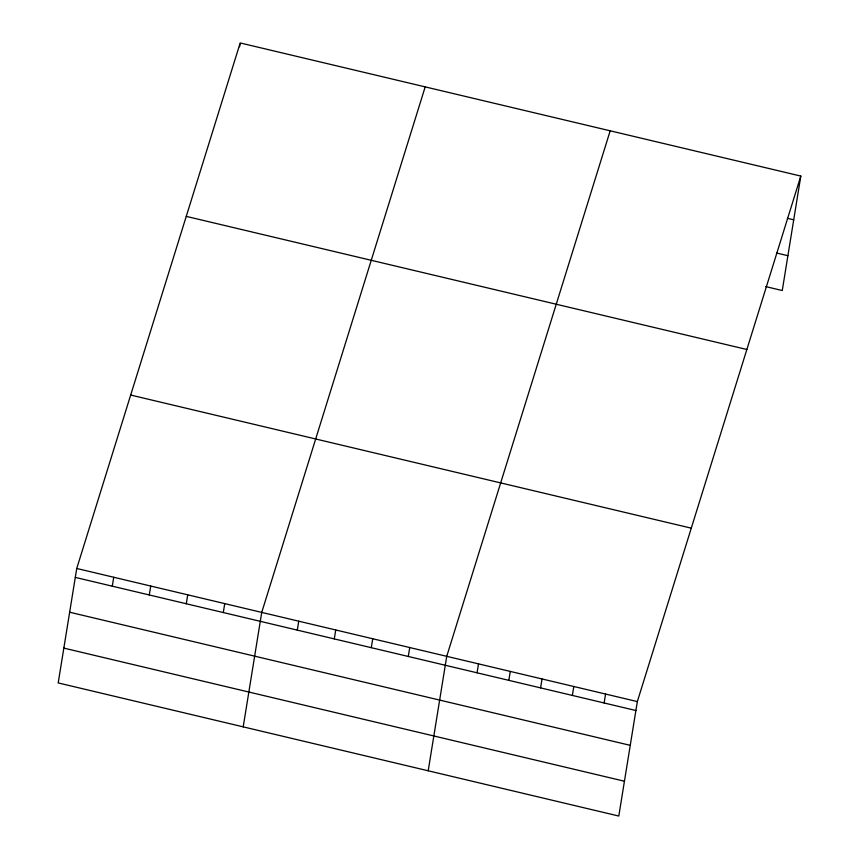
<?xml version="1.0" encoding="UTF-8"?>
<svg xmlns="http://www.w3.org/2000/svg" width="859" height="859" viewBox="0 0 859 859"><rect width="100%" height="100%" fill="white"/><g stroke="black" fill="none" stroke-linecap="round" stroke-linejoin="round"><path stroke-width="1.29" d="M76.741 568.475L58.197 682.926L618.802 816.05L637.335 701.588L800.803 176.074L240.198 42.95L76.741 568.475L637.335 701.588M112.293 586.182L113.742 577.259M149.294 594.965L150.744 586.042M239.575 46.773L239.994 44.228M186.296 603.759L187.734 594.825M223.297 612.542L224.736 603.619M243.204 726.864L261.737 612.403L425.194 86.877M297.289 630.109L298.739 621.186M334.291 638.903L335.74 629.969M371.292 647.686L372.731 638.763M408.293 656.469L409.732 647.546M428.201 770.791L446.734 656.33L610.191 130.804M477.056 672.801L478.506 663.878M508.829 680.339L510.267 671.416M540.59 687.887L542.04 678.964M572.362 695.425L573.801 686.502M604.124 702.973L605.574 694.051M800.803 176.074L782.259 290.525L765.745 286.605M787.359 218.315L793.716 219.818M776.461 252.986L787.896 255.703M186.253 216.371L746.858 349.495M130.686 395.054L691.28 528.167M75.291 577.398L635.896 710.522M69.654 612.22L630.248 745.344M63.845 648.105L624.439 781.228"/></g></svg>
